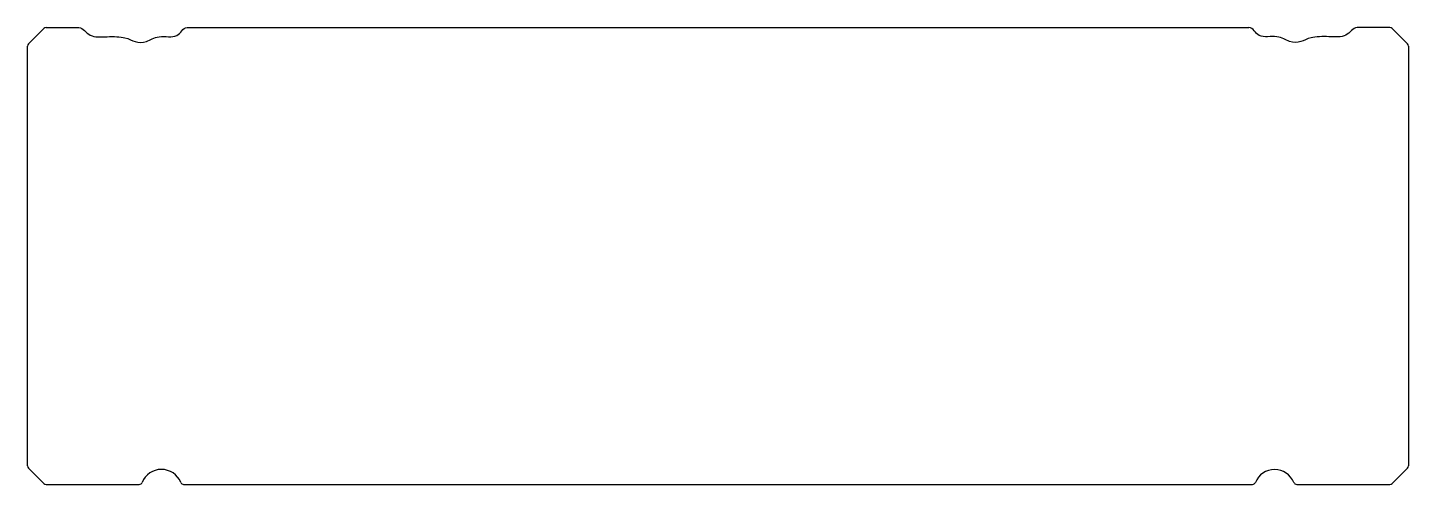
# Model space of a CAD drawing. Header units: millimetres. Extents: x 0 to 227, y -75 to 0.
import ezdxf

# ---------------------------------------------------------------- set-up
doc = ezdxf.new("R2010")
doc.units = ezdxf.units.MM
doc.layers.get('0').update_dxf_attribs({"lineweight": 25})

msp = doc.modelspace()

# ---------------------------------------------------------------- linework, layer by layer
at = {"lineweight": -3}
for p, q in [((3.04, 0), (8.4, 0)), ((26.2, 0), (200.48, 0)), ((223.64, 0), (218.28, 0)), ((2.68, -0.15), (0.15, -2.68)), ((223.99, -0.15), (226.53, -2.68)), ((0, -71.96), (0, -3.04)), ((226.68, -3.04), (226.68, -71.96)), ((2.68, -74.85), (0.15, -72.32)), ((226.53, -72.32), (223.99, -74.85)), ((3.04, -75), (18.34, -75)), ((25.61, -75), (201.09, -75)), ((208.34, -75), (223.64, -75))]:
    msp.add_line(p, q, dxfattribs=at)
for centre, radius, start, end in [((3.04, -0.5), 0.5, 90, 135), ((223.64, -0.5), 0.5, 45, 90), ((0.5, -3.04), 0.5, 135, 180), ((226.18, -3.04), 0.5, 0, 45), ((0.5, -71.96), 0.5, 180, 225), ((21.97, -75.95), 3.41, 21.7529, 158.2471), ((226.18, -71.96), 0.5, 315, 0), ((18.34, -74.5), 0.5, 270, 338.2471), ((25.61, -74.5), 0.5, 201.7529, 270), ((201.09, -74.5), 0.5, 270, 337.8358), ((204.71, -75.98), 3.41, 22.1642, 157.8358), ((208.34, -74.5), 0.5, 202.1642, 270), ((3.04, -74.5), 0.5, 225, 270), ((223.64, -74.5), 0.5, 270, 315)]:
    msp.add_arc(centre, radius, start, end, dxfattribs=at)
for points in [[(8.4, 0), (9.15, -0.03), (10, -1.7), (13.01, -1.43), (16.32, -1.52), (17.49, -2.44), (19.6, -2.5), (21.26, -1.14), (25, -1.9), (25.4, 0), (26.2, 0)], [(218.28, 0), (217.53, -0.03), (216.68, -1.7), (213.68, -1.43), (210.36, -1.52), (209.19, -2.44), (207.08, -2.5), (205.42, -1.14), (201.68, -1.9), (201.28, 0), (200.48, 0)]]:
    msp.add_open_spline(points, degree=3, dxfattribs=at)

doc.saveas('drawing.dxf')
